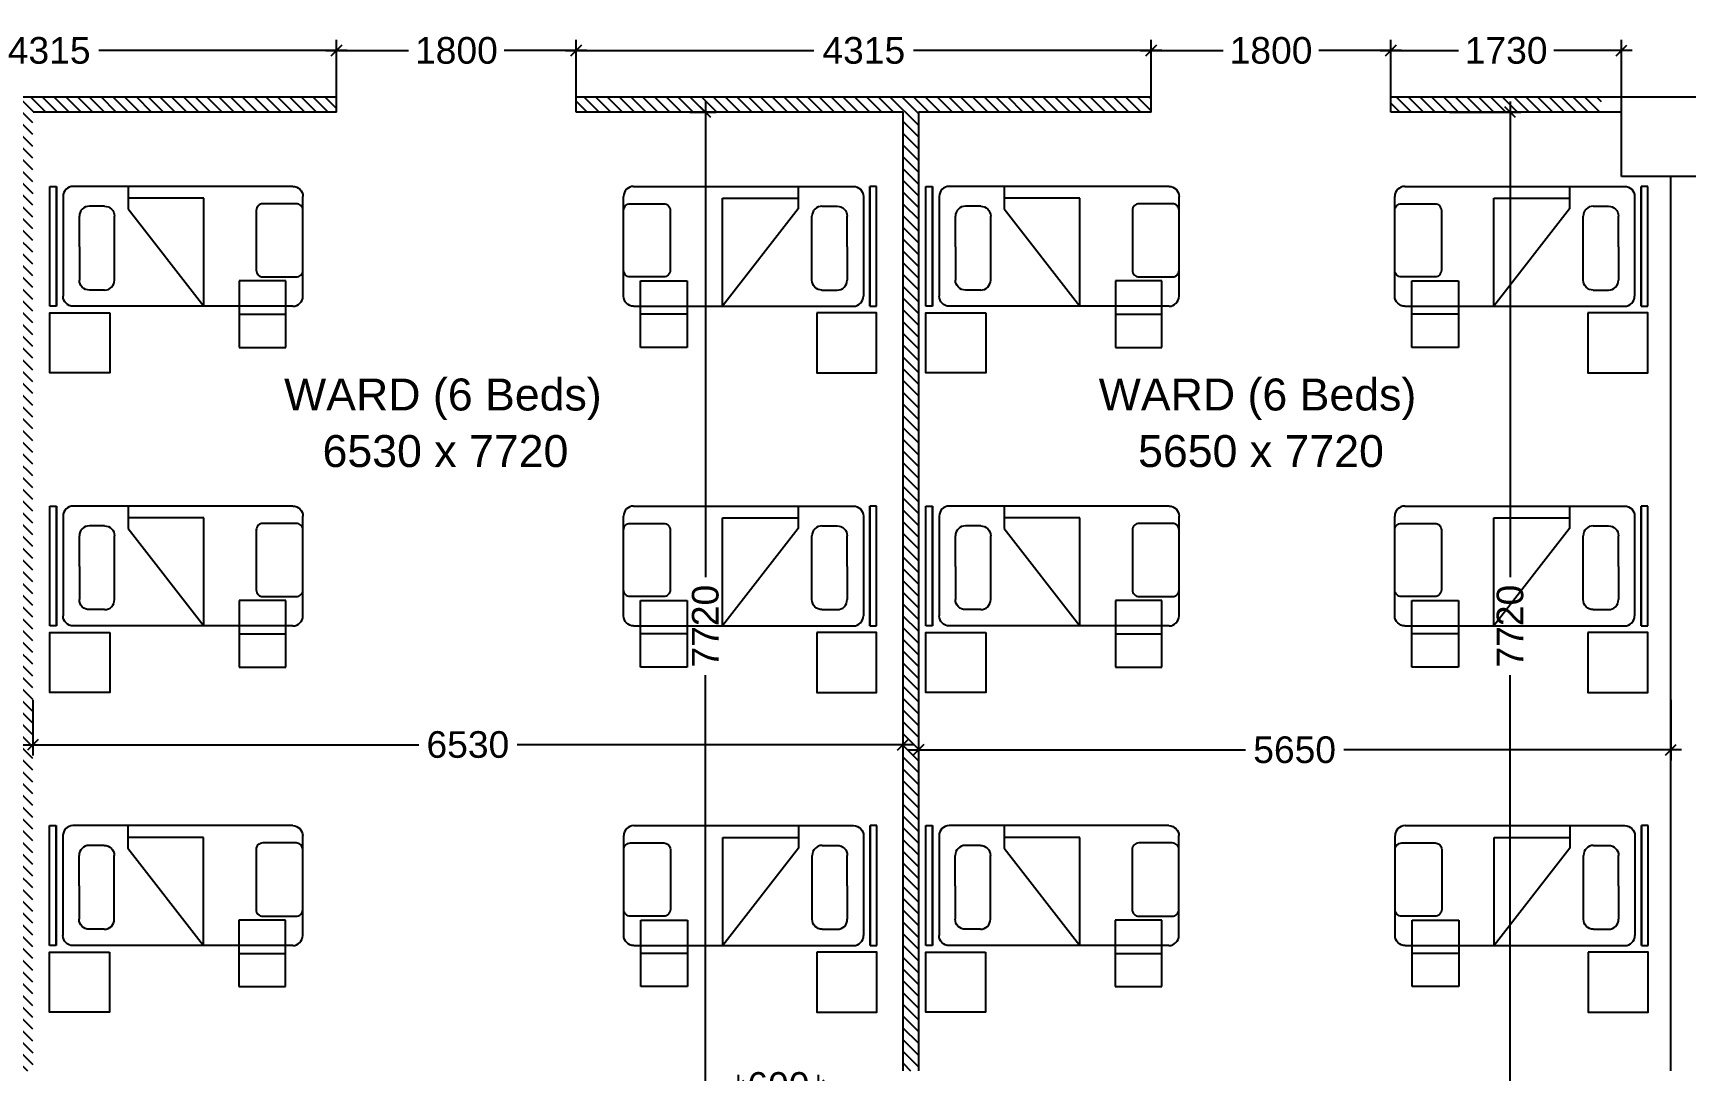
# Model space of a CAD drawing. Extents: x 7897917 to 8423973, y -6487334 to -6173396.
# Drawn here: x 8016151 to 8028559, y -6454124 to -6446331 of the extents above; entities that cross this region are included whole.
import ezdxf
from ezdxf.enums import TextEntityAlignment as Align

# ---------------------------------------------------------------- set-up
doc = ezdxf.new("R2010")
doc.units = 0
doc.header["$LTSCALE"] = 600
doc.header["$MEASUREMENT"] = 0
doc.header["$PDMODE"] = 35
doc.linetypes.add('HIDDEN', pattern=[0.375, 0.25, -0.125])
doc.layers.get('0').update_dxf_attribs({"linetype": 'CONTINUOUS'})
doc.layers.get('Defpoints').update_dxf_attribs({"linetype": 'CONTINUOUS'})
for name, color, linetype in [('Beds', 33, 'CONTINUOUS'), ('LA-column', 3, 'CONTINUOUS'), ('PARTI', 21, 'CONTINUOUS'), ('Room Dim', 1, 'CONTINUOUS'), ('TEXT', 6, 'CONTINUOUS'), ('Walls', 7, 'CONTINUOUS'), ('Ward Hatch', 170, 'CONTINUOUS'), ('Working Dim', 5, 'CONTINUOUS')]:
    doc.layers.add(name, color=color, linetype=linetype)
doc.styles.add('ari', font='arial.ttf')
doc.styles.add('ARIAL', font='arial.ttf')
doc.dimstyles.new('int. dim', dxfattribs={"dimtxt": 450, "dimasz": 80, "dimexe": 80, "dimexo": 0, "dimgap": 70, "dimtad": 0, "dimdec": 0, "dimzin": 12, "dimdsep": 46, "dimtxsty": 'ari', "dimblk": 'OBLIQUE', "dimcen": 2, "dimdle": 80, "dimclrd": 256, "dimclre": 256, "dimclrt": 6, "dimadec": 0, "dimazin": 0, "dimtfac": 1, "dimtdec": 0, "dimtix": 1, "dimtmove": 2, "dimatfit": 3, "dimfxl": 1, "dimtolj": 1, "dimtzin": 0, "dimlwd": -1, "dimlwe": -1, "dimarcsym": 0})

# ---------------------------------------------------------------- blocks, each defined once
blk = doc.blocks.new('_Oblique')
at = {"color": 0, "linetype": 'ByBlock', "lineweight": -2}
blk.add_line((-0.5, -0.5), (0.5, 0.5), dxfattribs=at)
blk = doc.blocks.new('*D1965')
at = {"layer": 'Defpoints', "color": 0, "transparency": 16777216}
for p in [(8022046, -6454234), (8021446, -6454644, -22), (8022046, -6454644, -5)]:
    blk.add_point(p, dxfattribs=at)
at = {"layer": 'Working Dim', "transparency": 16777216}
for p, q in [((8021446, -6454234), (8021366, -6454234)), ((8021446, -6454644), (8021446, -6454154)), ((8021446, -6454234), (8021455, -6454234)), ((8022046, -6454234), (8022037, -6454234)), ((8022046, -6454644), (8022046, -6454154)), ((8022046, -6454234), (8022126, -6454234))]:
    blk.add_line(p, q, dxfattribs=at)
at = {"layer": 'Working Dim', "transparency": 16777216, "xscale": 80, "yscale": 80, "zscale": 80}
blk.add_blockref('_Oblique', (8021446, -6454234), dxfattribs=at)
at = {"layer": 'Working Dim', "transparency": 16777216, "xscale": 80, "yscale": 80, "zscale": 80, "rotation": 180}
blk.add_blockref('_Oblique', (8022046, -6454234), dxfattribs=at)
at = {"layer": 'Working Dim', "color": 6, "transparency": 16777216, "insert": (8021746, -6454234), "char_height": 200, "attachment_point": 5, "style": 'ari'}
blk.add_mtext('\\A1;600', dxfattribs=at)
blk = doc.blocks.new('A$C1D410D94')
at = {"layer": 'Beds', "color": 8, "linetype": 'Continuous', "ltscale": 5}
for p, q in [((-1254, -462), (-1254, 438)), ((-1254, 438), (-1204, 438)), ((-1204, -462), (-1204, 438)), ((-1204, 438), (-1204, 438)), ((-1204, 438), (-1204, -462)), ((-1153, 377), (-1154, 363)), ((-1148, 392), (-1153, 377)), ((-1141, 404), (-1148, 392)), ((-1132, 416), (-1141, 404)), ((-1121, 425), (-1132, 416)), ((-1108, 432), (-1121, 425)), ((-1094, 436), (-1108, 432)), ((-1079, 438), (-1094, 436)), ((571, 438), (-1079, 438)), ((-666, 438), (-666, 269)), ((571, 438), (586, 436)), ((586, 436), (600, 432)), ((600, 432), (612, 425)), ((612, 425), (624, 416)), ((624, 416), (633, 404)), ((633, 404), (640, 392)), ((640, 392), (645, 377)), ((645, 377), (646, 363)), ((-1154, 363), (-1154, -387)), ((-1020, 256), (-1027, 243)), ((-1010, 267), (-1020, 256)), ((-999, 277), (-1010, 267)), ((-986, 284), (-999, 277)), ((-972, 288), (-986, 284)), ((-957, 289), (-972, 288)), ((-843, 289), (-957, 289)), ((-843, 289), (-829, 288)), ((-829, 288), (-814, 284)), ((-814, 284), (-802, 277)), ((-802, 277), (-790, 267)), ((-790, 267), (-781, 256)), ((-781, 256), (-774, 243)), ((-98, 350), (-666, 350)), ((-666, 269), (-98, -462)), ((-98, -462), (-98, 350)), ((646, -387), (646, 363)), ((-1031, 229), (-1032, 214)), ((-1032, -15), (-1032, 214)), ((-1027, 243), (-1031, 229)), ((-774, 243), (-770, 229)), ((-770, 229), (-768, 214)), ((-768, -265), (-768, 214)), ((-1032, -15), (-1032, -265)), ((-1031, -280), (-1032, -265)), ((-1027, -294), (-1031, -280)), ((-1020, -307), (-1027, -294)), ((-1010, -318), (-1020, -307)), ((-999, -328), (-1010, -318)), ((-986, -335), (-999, -328)), ((-972, -339), (-986, -335)), ((-957, -340), (-972, -339)), ((-843, -340), (-957, -340)), ((-843, -340), (-829, -339)), ((-829, -339), (-814, -335)), ((-814, -335), (-802, -328)), ((-802, -328), (-790, -318)), ((-790, -318), (-781, -307)), ((-781, -307), (-774, -294)), ((-774, -294), (-770, -280)), ((-770, -280), (-768, -265)), ((-1204, -462), (-1254, -462)), ((-1153, -402), (-1154, -387)), ((-1148, -416), (-1153, -402)), ((-1141, -429), (-1148, -416)), ((-1132, -440), (-1141, -429)), ((-1121, -449), (-1132, -440)), ((-1108, -457), (-1121, -449)), ((-1094, -461), (-1108, -457)), ((-1079, -462), (-1094, -461)), ((571, -462), (-1079, -462)), ((571, -462), (586, -461)), ((586, -461), (600, -456)), ((600, -456), (612, -449)), ((612, -449), (624, -440)), ((624, -440), (633, -429)), ((633, -429), (640, -416)), ((640, -416), (645, -402)), ((645, -402), (646, -387))]:
    blk.add_line(p, q, dxfattribs=at)
at = {"layer": 'Beds', "color": 8, "linetype": 'HIDDEN', "ltscale": 100}
blk.add_line((168, -521), (518, -521), dxfattribs=at)
at = {"layer": 'Beds', "color": 8}
blk.add_lwpolyline([(646, -192), (646, 258, 0.414214), (596, 308), (346, 308, 0.414214), (296, 258), (296, -192, 0.414214), (346, -242), (596, -242, 0.414214)], format="xyb", close=True, dxfattribs=at)
at = {"layer": 'Beds', "color": 8, "linetype": 'HIDDEN', "ltscale": 100}
blk.add_lwpolyline([(518, -771), (518, -271), (168, -271), (168, -771)], close=True, dxfattribs=at)
at = {"layer": 'Beds', "color": 8, "linetype": 'Continuous', "ltscale": 5}
blk.add_lwpolyline([(-804, -512), (-804, -962), (-1254, -962), (-1254, -512)], close=True, dxfattribs=at)
blk = doc.blocks.new('*D2039')
at = {"layer": 'Defpoints', "color": 0, "transparency": 16777216}
for p in [(8016150, -6451338, 6), (8022680, -6451338, 6), (8022680, -6451674)]:
    blk.add_point(p, dxfattribs=at)
at = {"layer": 'Working Dim', "transparency": 16777216}
for p, q in [((8016150, -6451338), (8016150, -6451754)), ((8022680, -6451338), (8022680, -6451754)), ((8016070, -6451674), (8019046, -6451674)), ((8022760, -6451674), (8019784, -6451674))]:
    blk.add_line(p, q, dxfattribs=at)
at = {"layer": 'Working Dim', "transparency": 16777216, "xscale": 80, "yscale": 80, "zscale": 80, "rotation": 180}
blk.add_blockref('_Oblique', (8016150, -6451674), dxfattribs=at)
at = {"layer": 'Working Dim', "transparency": 16777216, "xscale": 80, "yscale": 80, "zscale": 80}
blk.add_blockref('_Oblique', (8022680, -6451674), dxfattribs=at)
at = {"layer": 'Working Dim', "color": 6, "transparency": 16777216, "insert": (8019415, -6451674), "char_height": 200, "attachment_point": 5, "style": 'ari'}
blk.add_mtext('\\A1;6530', dxfattribs=at)
blk = doc.blocks.new('*D2040')
at = {"layer": 'Defpoints', "color": 0, "transparency": 16777216}
for p in [(8021082, -6446924, 3), (8021082, -6454644, 19), (8021198, -6454644)]:
    blk.add_point(p, dxfattribs=at)
at = {"layer": 'Working Dim', "transparency": 16777216}
for p, q in [((8021082, -6446924), (8021278, -6446924)), ((8021198, -6446844), (8021198, -6450416)), ((8021198, -6454724), (8021198, -6451151)), ((8021082, -6454644), (8021278, -6454644))]:
    blk.add_line(p, q, dxfattribs=at)
at = {"layer": 'Working Dim', "transparency": 16777216, "xscale": 80, "yscale": 80, "zscale": 80}
for p, rotation in [((8021198, -6446924), 90), ((8021198, -6454644), 270)]:
    blk.add_blockref('_Oblique', p, dxfattribs=dict(at, rotation=rotation))
at = {"layer": 'Working Dim', "color": 6, "transparency": 16777216, "insert": (8021198, -6450784), "char_height": 200, "attachment_point": 5, "rotation": 90, "style": 'ari'}
blk.add_mtext('\\A1;7720', dxfattribs=at)
blk = doc.blocks.new('*D2041')
at = {"layer": 'Defpoints', "color": 0, "transparency": 16777216}
for p in [(8022797, -6451338, 6), (8028446, -6451338, 9), (8028446, -6451713)]:
    blk.add_point(p, dxfattribs=at)
at = {"layer": 'Working Dim', "transparency": 16777216}
for p, q in [((8022797, -6451338), (8022797, -6451793)), ((8028446, -6451338), (8028446, -6451793)), ((8022717, -6451713), (8025253, -6451713)), ((8028526, -6451713), (8025990, -6451713))]:
    blk.add_line(p, q, dxfattribs=at)
at = {"layer": 'Working Dim', "transparency": 16777216, "xscale": 80, "yscale": 80, "zscale": 80, "rotation": 180}
blk.add_blockref('_Oblique', (8022797, -6451713), dxfattribs=at)
at = {"layer": 'Working Dim', "transparency": 16777216, "xscale": 80, "yscale": 80, "zscale": 80}
blk.add_blockref('_Oblique', (8028446, -6451713), dxfattribs=at)
at = {"layer": 'Working Dim', "color": 6, "transparency": 16777216, "insert": (8025621, -6451713), "char_height": 200, "attachment_point": 5, "style": 'ari'}
blk.add_mtext('\\A1;5650', dxfattribs=at)
blk = doc.blocks.new('*D2042')
at = {"layer": 'Defpoints', "color": 0, "transparency": 16777216}
for p in [(8026784, -6446924, 6), (8026795, -6454644, 21), (8027239, -6454644)]:
    blk.add_point(p, dxfattribs=at)
at = {"layer": 'Working Dim', "transparency": 16777216}
for p, q in [((8026784, -6446924), (8027319, -6446924)), ((8027239, -6446844), (8027239, -6450416)), ((8027239, -6454724), (8027239, -6451151)), ((8026795, -6454644), (8027319, -6454644))]:
    blk.add_line(p, q, dxfattribs=at)
at = {"layer": 'Working Dim', "transparency": 16777216, "xscale": 80, "yscale": 80, "zscale": 80}
for p, rotation in [((8027239, -6446924), 90), ((8027239, -6454644), 270)]:
    blk.add_blockref('_Oblique', p, dxfattribs=dict(at, rotation=rotation))
at = {"layer": 'Working Dim', "color": 6, "transparency": 16777216, "insert": (8027239, -6450784), "char_height": 200, "attachment_point": 5, "rotation": 90, "style": 'ari'}
blk.add_mtext('\\A1;7720', dxfattribs=at)
blk = doc.blocks.new('*D2102')
at = {"layer": 'Defpoints', "color": 0, "transparency": 16777216}
for p in [(8018429, -6446462), (8014114, -6446809), (8018429, -6446809)]:
    blk.add_point(p, dxfattribs=at)
at = {"layer": 'Working Dim', "transparency": 16777216}
for p, q in [((8014114, -6446809), (8014114, -6446382)), ((8018429, -6446809), (8018429, -6446382)), ((8014034, -6446462), (8015898, -6446462)), ((8018509, -6446462), (8016645, -6446462))]:
    blk.add_line(p, q, dxfattribs=at)
at = {"layer": 'Working Dim', "transparency": 16777216, "xscale": 80, "yscale": 80, "zscale": 80, "rotation": 180}
blk.add_blockref('_Oblique', (8014114, -6446462), dxfattribs=at)
at = {"layer": 'Working Dim', "transparency": 16777216, "xscale": 80, "yscale": 80, "zscale": 80}
blk.add_blockref('_Oblique', (8018429, -6446462), dxfattribs=at)
at = {"layer": 'Working Dim', "color": 6, "transparency": 16777216, "insert": (8016272, -6446462), "char_height": 200, "attachment_point": 5, "style": 'ari'}
blk.add_mtext('\\A1;4315', dxfattribs=at)
blk = doc.blocks.new('*D2103')
at = {"layer": 'Defpoints', "color": 0, "transparency": 16777216}
for p in [(8020229, -6446462), (8018429, -6446809), (8020229, -6446809)]:
    blk.add_point(p, dxfattribs=at)
at = {"layer": 'Working Dim', "transparency": 16777216}
for p, q in [((8018429, -6446809), (8018429, -6446382)), ((8020229, -6446809), (8020229, -6446382)), ((8018349, -6446462), (8018970, -6446462)), ((8020309, -6446462), (8019688, -6446462))]:
    blk.add_line(p, q, dxfattribs=at)
at = {"layer": 'Working Dim', "transparency": 16777216, "xscale": 80, "yscale": 80, "zscale": 80, "rotation": 180}
blk.add_blockref('_Oblique', (8018429, -6446462), dxfattribs=at)
at = {"layer": 'Working Dim', "transparency": 16777216, "xscale": 80, "yscale": 80, "zscale": 80}
blk.add_blockref('_Oblique', (8020229, -6446462), dxfattribs=at)
at = {"layer": 'Working Dim', "color": 6, "transparency": 16777216, "insert": (8019329, -6446462), "char_height": 200, "attachment_point": 5, "style": 'ari'}
blk.add_mtext('\\A1;1800', dxfattribs=at)
blk = doc.blocks.new('*D2104')
at = {"layer": 'Defpoints', "color": 0, "transparency": 16777216}
for p in [(8024544, -6446462), (8020229, -6446809), (8024544, -6446809)]:
    blk.add_point(p, dxfattribs=at)
at = {"layer": 'Working Dim', "transparency": 16777216}
for p, q in [((8020229, -6446809), (8020229, -6446382)), ((8024544, -6446809), (8024544, -6446382)), ((8020149, -6446462), (8022013, -6446462)), ((8024624, -6446462), (8022760, -6446462))]:
    blk.add_line(p, q, dxfattribs=at)
at = {"layer": 'Working Dim', "transparency": 16777216, "xscale": 80, "yscale": 80, "zscale": 80, "rotation": 180}
blk.add_blockref('_Oblique', (8020229, -6446462), dxfattribs=at)
at = {"layer": 'Working Dim', "transparency": 16777216, "xscale": 80, "yscale": 80, "zscale": 80}
blk.add_blockref('_Oblique', (8024544, -6446462), dxfattribs=at)
at = {"layer": 'Working Dim', "color": 6, "transparency": 16777216, "insert": (8022387, -6446462), "char_height": 200, "attachment_point": 5, "style": 'ari'}
blk.add_mtext('\\A1;4315', dxfattribs=at)
blk = doc.blocks.new('*D2105')
at = {"layer": 'Defpoints', "color": 0, "transparency": 16777216}
for p in [(8026344, -6446462), (8024544, -6446809), (8026344, -6446809)]:
    blk.add_point(p, dxfattribs=at)
at = {"layer": 'Working Dim', "transparency": 16777216}
for p, q in [((8024544, -6446809), (8024544, -6446382)), ((8026344, -6446809), (8026344, -6446382)), ((8024464, -6446462), (8025085, -6446462)), ((8026424, -6446462), (8025803, -6446462))]:
    blk.add_line(p, q, dxfattribs=at)
at = {"layer": 'Working Dim', "transparency": 16777216, "xscale": 80, "yscale": 80, "zscale": 80, "rotation": 180}
blk.add_blockref('_Oblique', (8024544, -6446462), dxfattribs=at)
at = {"layer": 'Working Dim', "transparency": 16777216, "xscale": 80, "yscale": 80, "zscale": 80}
blk.add_blockref('_Oblique', (8026344, -6446462), dxfattribs=at)
at = {"layer": 'Working Dim', "color": 6, "transparency": 16777216, "insert": (8025444, -6446462), "char_height": 200, "attachment_point": 5, "style": 'ari'}
blk.add_mtext('\\A1;1800', dxfattribs=at)
blk = doc.blocks.new('*D2106')
at = {"layer": 'Defpoints', "color": 0, "transparency": 16777216}
for p in [(8028074, -6446462), (8026344, -6446809), (8028074, -6446809)]:
    blk.add_point(p, dxfattribs=at)
at = {"layer": 'Working Dim', "transparency": 16777216}
for p, q in [((8026344, -6446809), (8026344, -6446382)), ((8028074, -6446809), (8028074, -6446382)), ((8026264, -6446462), (8026850, -6446462)), ((8028154, -6446462), (8027568, -6446462))]:
    blk.add_line(p, q, dxfattribs=at)
at = {"layer": 'Working Dim', "transparency": 16777216, "xscale": 80, "yscale": 80, "zscale": 80, "rotation": 180}
blk.add_blockref('_Oblique', (8026344, -6446462), dxfattribs=at)
at = {"layer": 'Working Dim', "transparency": 16777216, "xscale": 80, "yscale": 80, "zscale": 80}
blk.add_blockref('_Oblique', (8028074, -6446462), dxfattribs=at)
at = {"layer": 'Working Dim', "color": 6, "transparency": 16777216, "insert": (8027209, -6446462), "char_height": 200, "attachment_point": 5, "style": 'ari'}
blk.add_mtext('\\A1;1730', dxfattribs=at)

msp = doc.modelspace()

# ---------------------------------------------------------------- hatches: boundary and pattern name
at = {"layer": 'Ward Hatch'}
h = msp.add_hatch(dxfattribs=at)
h.set_pattern_fill('ANSI31', color=256, scale=500, style=0)
h.set_pattern_definition([(315, (1109499.79, -12791889.27), (-44.19417382, -44.19417382), [])])
h.paths.add_polyline_path([(8012313.958, -6446923.805), (8010057.05, -6446923.805), (8010057.05, -6454123.817), (8009942.05, -6454123.817), (8009942.05, -6446923.805), (8007998.958, -6446923.805), (8007998.958, -6446808.805), (8012313.958, -6446808.805)])
h.paths.add_polyline_path([(8000083.958, -6446923.805), (7998354.049, -6446923.805), (7998354.049, -6446808.805), (8000083.958, -6446808.805)])
h.paths.add_polyline_path([(8006198.958, -6446923.805), (8003963.05, -6446923.805), (8003963.05, -6454123.82), (8003848.05, -6454123.82), (8003848.05, -6446923.805), (8001883.958, -6446923.805), (8001883.958, -6446808.805), (8006198.958, -6446808.805)])
h.paths.add_polyline_path([(8024543.958, -6446923.805), (8022796.551, -6446923.805), (8022796.551, -6454123.82), (8022681.551, -6454123.82), (8022681.551, -6446923.805), (8020228.958, -6446923.805), (8020228.958, -6446808.805), (8024543.958, -6446808.805)])
h.paths.add_polyline_path([(8018428.958, -6446923.805), (8016150.05, -6446923.805), (8016150.05, -6454123.82), (8016035.05, -6454123.82), (8016035.05, -6446923.805), (8014113.958, -6446923.805), (8014113.958, -6446808.805), (8018428.958, -6446808.805)])
h.paths.add_polyline_path([(8027924.051, -6446923.805), (8026343.958, -6446923.805), (8026343.958, -6446808.805), (8027924.051, -6446808.805)])

# ---------------------------------------------------------------- linework, layer by layer
at = {"layer": 'LA-column', "color": 2, "elevation": 2.283, "flags": 128}
msp.add_lwpolyline([(8028074.051, -6447408.857), (8028074.051, -6446808.857), (8028674.051, -6446808.857), (8028674.051, -6447408.857)], close=True, dxfattribs=at)
at = {"layer": 'PARTI', "color": 7, "linetype": 'Continuous'}
for p, q in [((8014114.049, -6446808.805, -7.979), (8018429.049, -6446808.805, -7.979)), ((8018429.049, -6446923.805, -7.979), (8018429.049, -6446808.805, -7.979)), ((8020229.049, -6446808.805, -7.979), (8024544.049, -6446808.805, -7.979)), ((8020229.049, -6446923.805, -7.979), (8020229.049, -6446808.805, -7.979)), ((8024544.049, -6446923.805, -7.979), (8024544.049, -6446808.805, -7.979)), ((8026344.049, -6446808.805, -7.979), (8028074.059, -6446808.805, -7.979)), ((8026344.049, -6446923.805, -7.979), (8026344.049, -6446808.805, -7.979)), ((8018429.049, -6446923.805, -7.979), (8016151.05, -6446923.805, -7.979)), ((8022681.551, -6446923.805, -7.979), (8020229.049, -6446923.805, -7.979)), ((8022681.551, -6454123.805, -7.979), (8022681.551, -6446923.805, -7.979)), ((8022796.551, -6446923.805, -7.979), (8022796.551, -6454123.805, -7.979)), ((8024544.049, -6446923.805, -7.979), (8022796.551, -6446923.805, -7.979)), ((8028074.059, -6446923.805, -7.979), (8026344.049, -6446923.805, -7.979))]:
    msp.add_line(p, q, dxfattribs=at)
at = {"layer": 'Walls'}
msp.add_line((8028443.961, -6454124.046, -12.545), (8028443.961, -6447409.003, -12.545), dxfattribs=at)

# ---------------------------------------------------------------- block references
at = {"layer": 'Beds'}
for p in [(8017530.609, -6447919.975, -7.979), (8024107.43, -6447919.975, -7.979), (8017530.623, -6450319.975, -7.979), (8024107.443, -6450319.975, -7.979), (8017528.9, -6452719.975, -7.979), (8024105.72, -6452719.975, -7.979)]:
    msp.add_blockref('A$C1D410D94', p, dxfattribs=at)
at = {"layer": 'Beds', "xscale": -1}
for p in [(8021229.613, -6447919.975, -7.979), (8027019.223, -6447919.975, -7.979), (8021229.6, -6450319.975, -7.979), (8027019.209, -6450319.975, -7.979), (8021231.323, -6452719.975, -7.979), (8027020.932, -6452719.975, -7.979)]:
    msp.add_blockref('A$C1D410D94', p, dxfattribs=at)

# ---------------------------------------------------------------- texts
at = {"layer": 'Room Dim', "style": 'ARIAL'}
for s, p in [('6530 x 7720', (8019246.866, -6449589.276, -7.979)), ('5650 x 7720', (8025368.515, -6449589.276, -7.979))]:
    msp.add_text(s, height=240, dxfattribs=at).set_placement(p, align=Align.CENTER)
at = {"layer": 'TEXT', "color": 7, "style": 'ARIAL'}
for p in [(8019227.445, -6449164.641, -7.979), (8025342.445, -6449164.641, -7.979)]:
    msp.add_text('WARD (6 Beds)', height=240, dxfattribs=at).set_placement(p, align=Align.CENTER)

# ---------------------------------------------------------------- dimensions: what is measured, and where the dimension line sits
at = {"layer": 'Working Dim'}
for base, p1, p2, override, picture, middle in [((8018429.049, -6446461.777, -7.979), (8014114.049, -6446808.805, -7.979), (8018429.049, -6446808.805, -7.979), {"dimtxt": 200, "dimarcsym": 1}, '*D2102', (8016271.549, -6446461.777, -7.979)), ((8020229.049, -6446461.777, -7.979), (8018429.049, -6446808.805, -7.979), (8020229.049, -6446808.805, -7.979), {"dimtxt": 200, "dimarcsym": 1}, '*D2103', (8019329.049, -6446461.777, -7.979)), ((8024544.049, -6446461.777, -7.979), (8020229.049, -6446808.805, -7.979), (8024544.049, -6446808.805, -7.979), {"dimtxt": 200, "dimarcsym": 1}, '*D2104', (8022386.549, -6446461.777, -7.979)), ((8026344.049, -6446461.777, -7.979), (8024544.049, -6446808.805, -7.979), (8026344.049, -6446808.805, -7.979), {"dimtxt": 200, "dimarcsym": 1}, '*D2105', (8025444.049, -6446461.777, -7.979)), ((8028074.059, -6446461.777, -7.979), (8026344.049, -6446808.805, -7.979), (8028074.059, -6446808.805, -7.979), {"dimtxt": 200, "dimarcsym": 1}, '*D2106', (8027209.054, -6446461.777, -7.979)), ((8022679.551, -6451673.887, -7.979), (8016150.05, -6451337.822, -1.817), (8022679.551, -6451337.822, -1.817), {"dimtxt": 200}, '*D2039', (8019414.801, -6451673.887, -7.979)), ((8028446.052, -6451713.052, -7.979), (8022796.551, -6451337.822, -1.817), (8028446.052, -6451337.829, 1.297), {"dimtxt": 200}, '*D2041', (8025621.302, -6451713.052, -7.979)), ((8022046.105, -6454234.073, 16.15), (8021446.283, -6454643.833, -5.376), (8022046.105, -6454643.916, 10.828), {"dimtxt": 200}, '*D1965', (8021746.194, -6454234.073, 16.15))]:
    dim = msp.add_linear_dim(base=base, p1=p1, p2=p2, dimstyle='int. dim', override=override, dxfattribs=at)
    dim.commit()
    dim.dimension.update_dxf_attribs({"geometry": picture, "text_midpoint": middle})
for base, p1, p2, picture, middle in [((8021197.977, -6454643.916, -7.979), (8021082.478, -6446923.928, -4.72), (8021082.478, -6454643.916, 11.301), '*D2040', (8021197.977, -6450783.922, -7.979)), ((8027239.499, -6454643.916, -7.979), (8026783.655, -6446923.928, -1.954), (8026794.802, -6454643.916, 12.935), '*D2042', (8027239.499, -6450783.922, -7.979))]:
    dim = msp.add_linear_dim(base=base, p1=p1, p2=p2, angle=270, dimstyle='int. dim', override={"dimtxt": 200}, dxfattribs=at)
    dim.commit()
    dim.dimension.update_dxf_attribs({"geometry": picture, "text_midpoint": middle})

doc.saveas('drawing.dxf')
